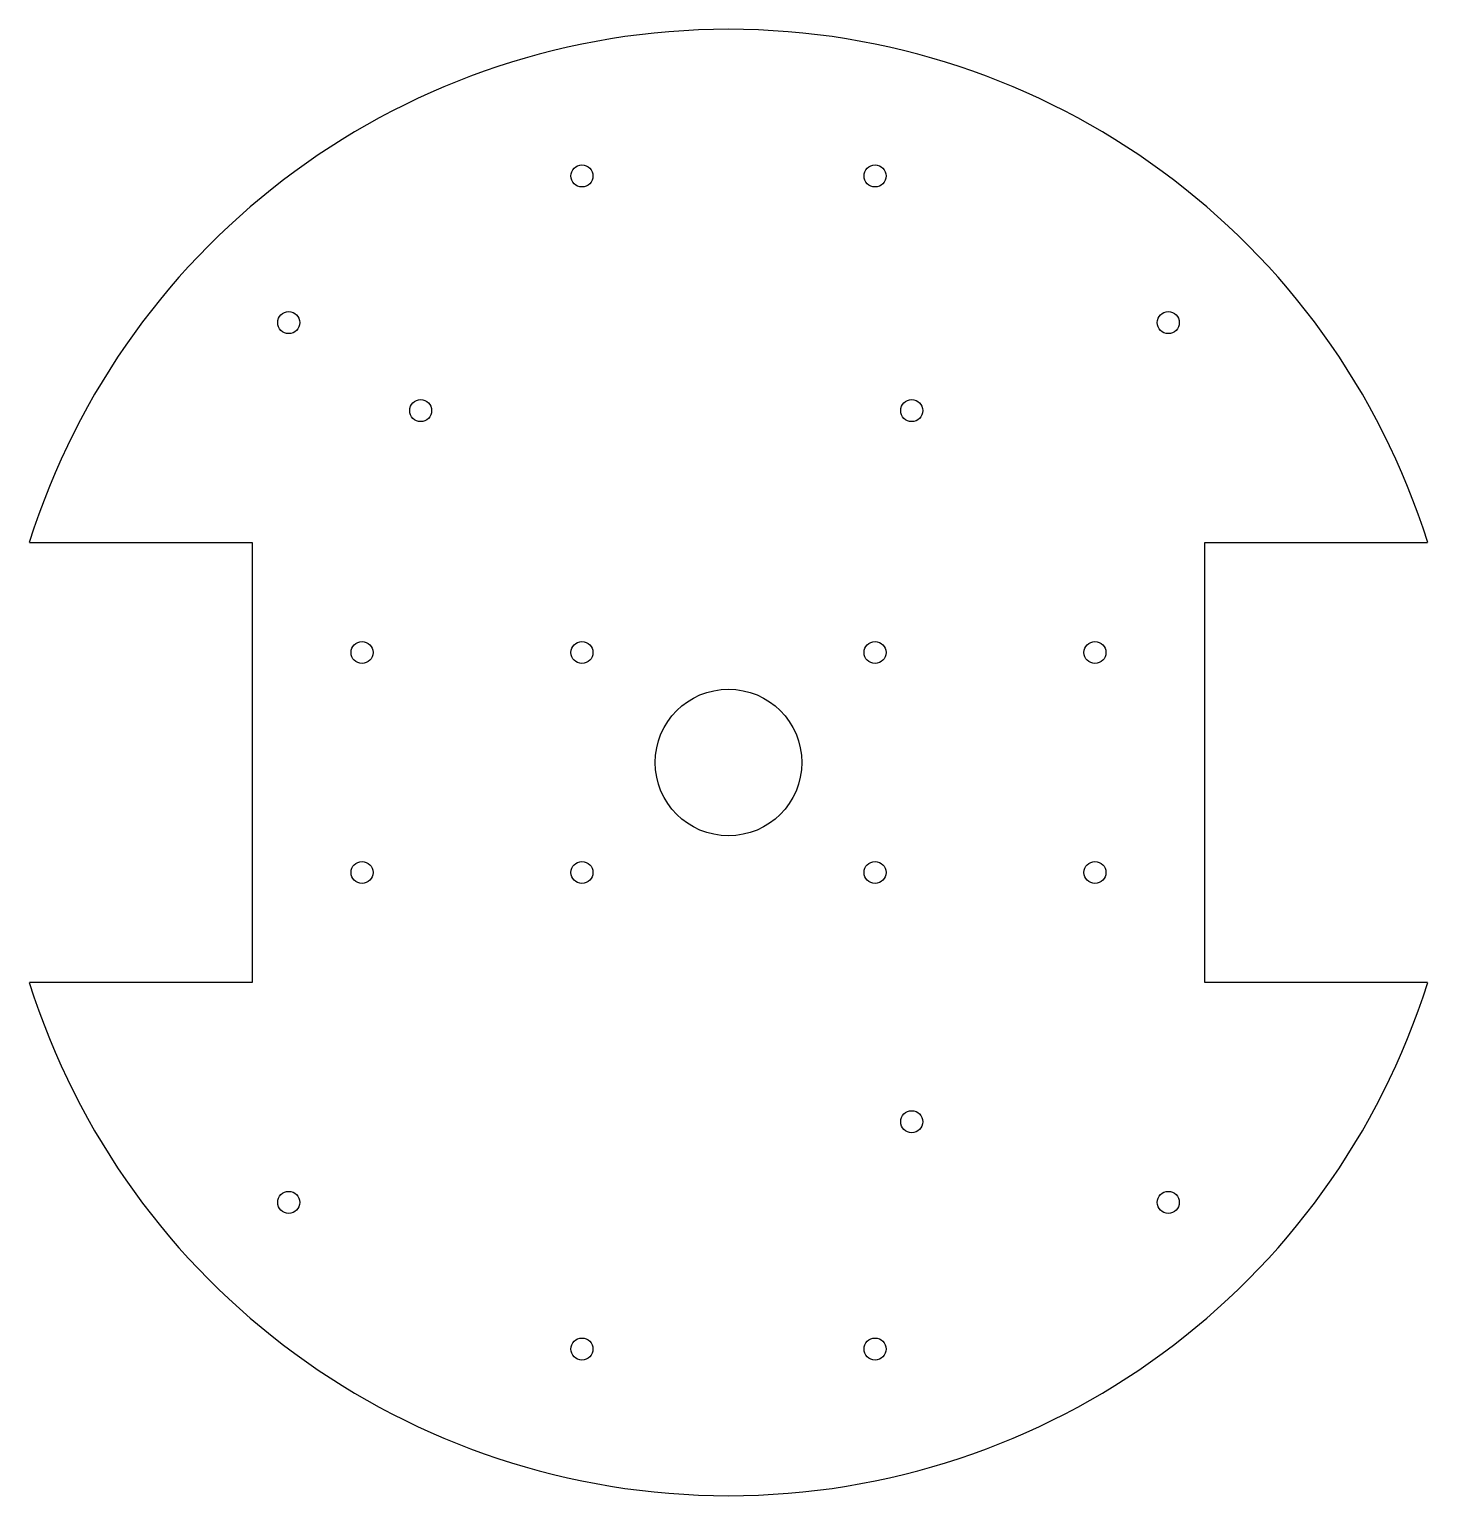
# Model space of a CAD drawing. Extents: x -95 to 95, y -100 to 100.
import ezdxf

# ---------------------------------------------------------------- set-up
doc = ezdxf.new("R2010")
doc.units = 0
doc.layers.get('0').update_dxf_attribs({"linetype": 'continuous'})

# ---------------------------------------------------------------- blocks, each defined once
blk = doc.blocks.new('BODY')
at = {"color": 0}
for p, q in [((-95.39, 30), (-65, 30)), ((-65, 30), (-65, -30)), ((65, -30), (65, 30)), ((65, 30), (95.39, 30)), ((-65, -30), (-95.39, -30)), ((95.39, -30), (65, -30))]:
    blk.add_line(p, q, dxfattribs=at)
for centre, radius in [((-20, 80), 1.5), ((20, 80), 1.5), ((-60, 60), 1.5), ((60, 60), 1.5), ((-42, 48), 1.5), ((25, 48), 1.5), ((-50, 15), 1.5), ((-20, 15), 1.5), ((20, 15), 1.5), ((50, 15), 1.5), ((0, 0), 10), ((-50, -15), 1.5), ((-20, -15), 1.5), ((20, -15), 1.5), ((50, -15), 1.5), ((25, -49), 1.5), ((-60, -60), 1.5), ((60, -60), 1.5), ((-20, -80), 1.5), ((20, -80), 1.5)]:
    blk.add_circle(centre, radius, dxfattribs=at)
for start, end in [(17.4576, 162.5424), (-162.5424, -17.4576)]:
    blk.add_arc((0, 0), 100, start, end, dxfattribs=at)

msp = doc.modelspace()

# ---------------------------------------------------------------- block references
at = {"color": 0}
msp.add_blockref('BODY', (0, 0), dxfattribs=at)

doc.saveas('drawing.dxf')
